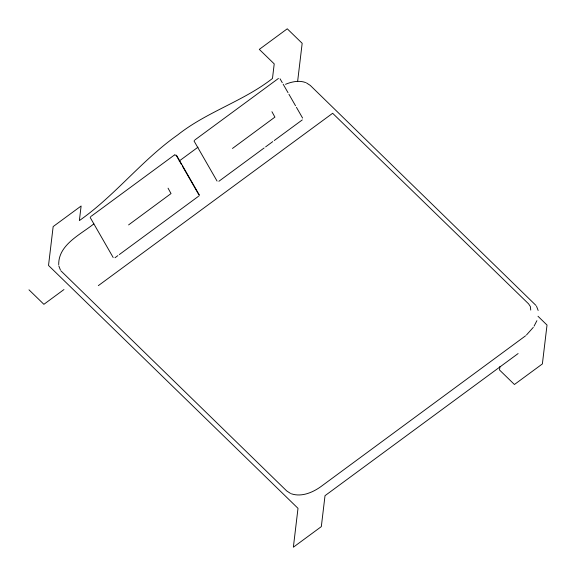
<?xml version="1.0" encoding="UTF-8"?>
<svg xmlns="http://www.w3.org/2000/svg" width="576" height="576" viewBox="0 0 576 576"><rect width="100%" height="100%" fill="white"/><g stroke="black" fill="none" stroke-linecap="round" stroke-linejoin="round"><path stroke-width="0.86" d="M297.641 81.295L302.17 43.308L287.266 28.8L259.308 49.378L274.219 63.886L272.477 78.466C243.223 101.333 206.734 111.852 177.667 134.95C141.919 160.056 115.157 195.494 79.373 220.586L81.115 206.006L53.158 226.584L48.521 265.457L298.001 508.334L293.364 547.2L321.322 526.622L325.015 495.684L518.112 353.563M499.939 366.451L499.522 369.994L514.426 384.502L542.383 363.924L547.02 325.058L537.991 316.267M530.748 310.068L530.345 306.518L528.581 303.847L332.647 113.285L98.323 285.646M199.022 195.919L199.21 194.933M90.216 217.786L90.533 216.727M194.098 141.329L194.407 140.27M536.89 320.681L534.067 326.153M533.282 327.377L526.457 335.009M525.6 335.786L320.825 486.67C312.523 492.588 301.514 497.246 291.326 493.783M91.174 216.281L174.564 154.901M195.055 139.824L278.446 78.444M93.852 223.848C80.928 234.382 58.226 244.606 58.723 264.686M179.208 161.021L198.022 147.175M63.958 289.548L43.891 304.322L28.98 289.814M114.991 257.746L117.864 255.629M119.304 254.57L198.382 196.373M218.873 181.289L264.161 147.953M265.601 146.894L272.786 141.602M274.226 140.544L302.263 119.916M285.502 84.298C291.78 81.727 299.066 80.107 305.64 82.562M271.937 111.722L274.91 117.115L232.466 148.457M168.055 188.179L171.029 193.572L128.585 224.914M174.83 154.951L176.4 155.318M306.41 82.886L310.27 85.414L536.011 305.467M290.563 493.459L286.697 490.932L60.962 270.878M280.066 78.818L282.276 82.67M283.162 84.211L288.022 92.678M288.907 94.219L295.538 105.768M296.424 107.309L302.616 118.087M194.501 141.79L217.058 181.058M176.638 155.513L199.195 194.774M176.184 155.275L181.49 164.52M182.376 166.054L198.734 194.544M90.626 218.246L113.177 257.515M536.544 306.295L538.157 310.471M60.43 270.05L58.81 265.874"/></g></svg>
